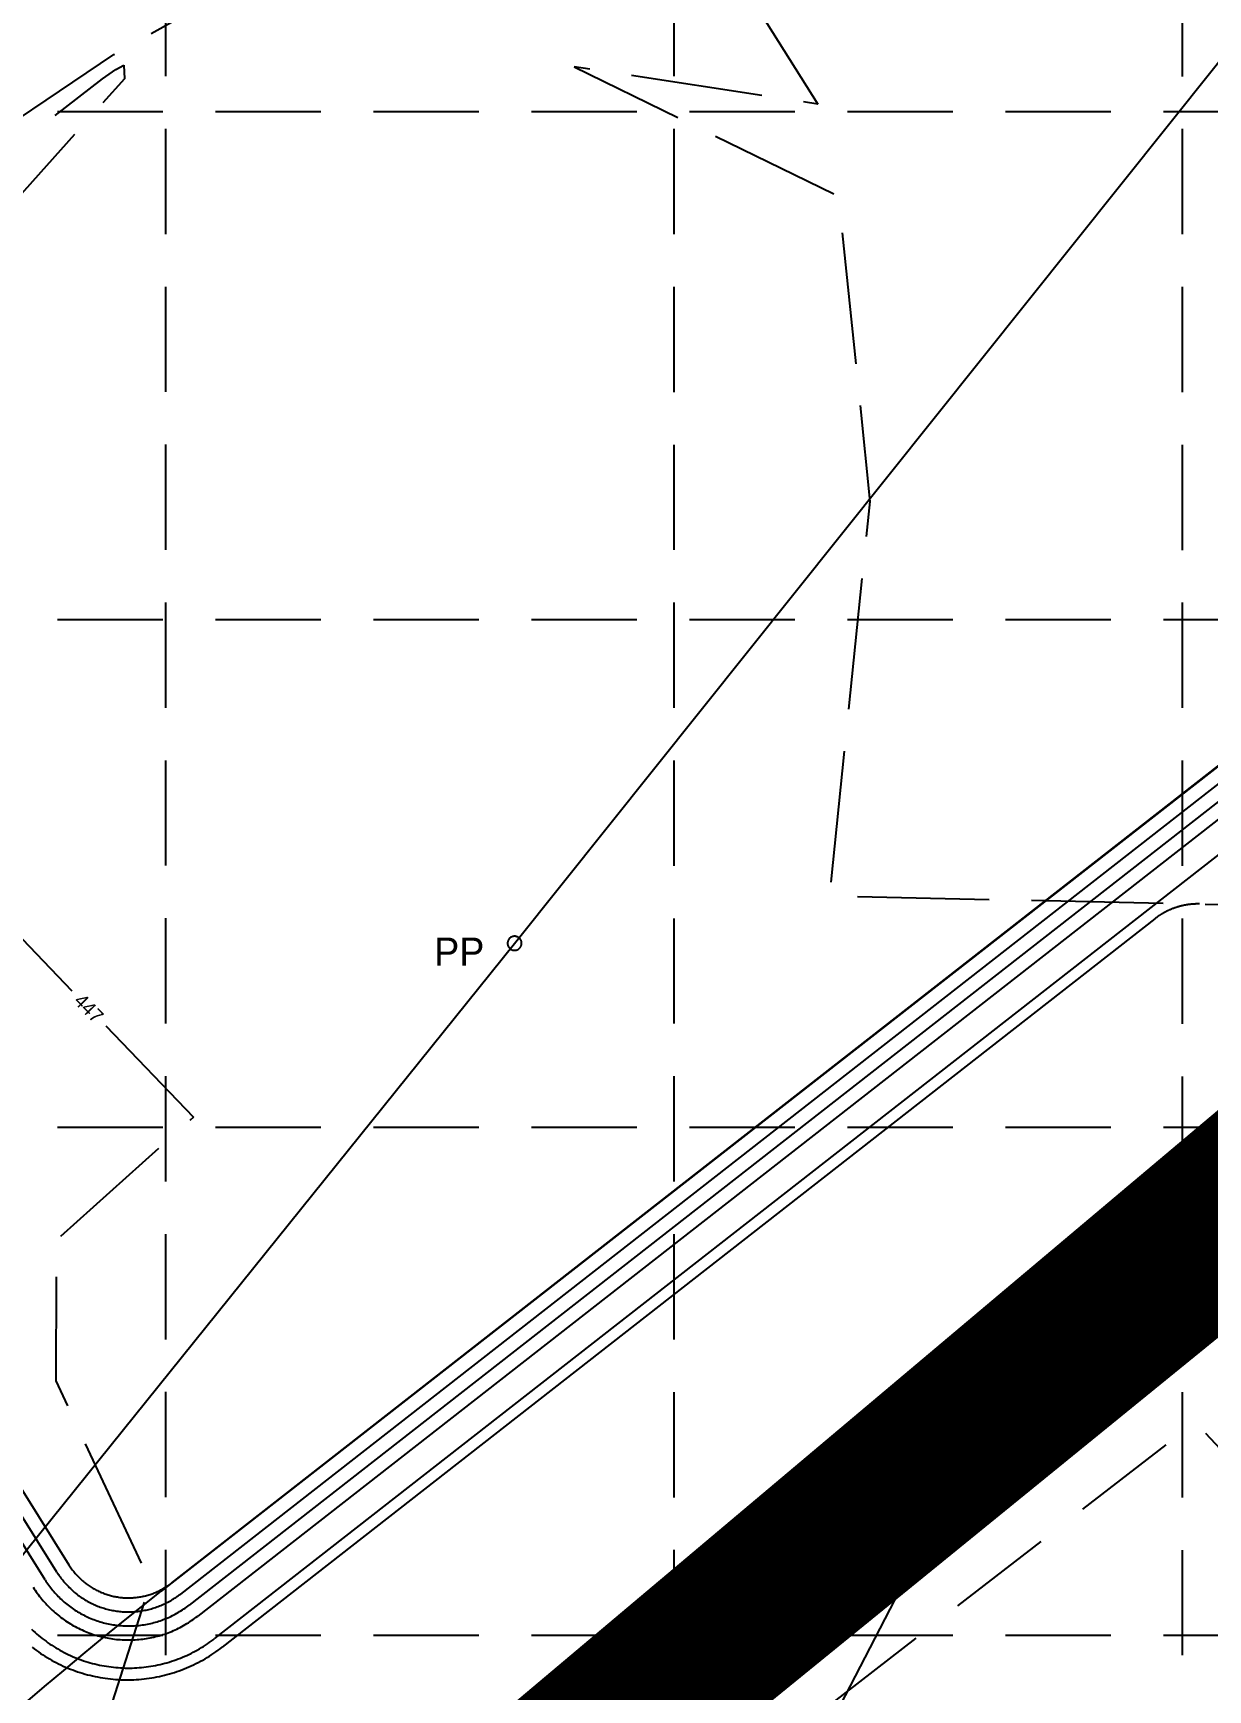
# Model space of a CAD drawing. Header units: inches. Extents: x 2439273 to 2445077, y 7048639 to 7057917.
# Drawn here: x 2441847.8 to 2442182.4, y 7052104.4 to 7052576.6 of the extents above; entities that cross this region are included whole.
import ezdxf
from ezdxf.enums import TextEntityAlignment as Align

# ---------------------------------------------------------------- set-up
doc = ezdxf.new("R2010")
doc.units = ezdxf.units.IN
doc.header["$LTSCALE"] = 300
doc.header["$MEASUREMENT"] = 0
for name, pattern in [('DASHED2', [0.15, 0.1, -0.05]), ('DASHEDX2', [0.165, 0.125, -0.04]), ('HIDDEN', [0.375, 0.25, -0.125]), ('PHANTOM', [4.25, 3.5, -0.15, 0.15, -0.15, 0.15, -0.15])]:
    doc.linetypes.add(name, pattern=pattern)
for name, color, linetype in [('BOUNDARY', 24, 'PHANTOM'), ('EC', 43, 'DASHEDX2'), ('GRID', 254, 'HIDDEN'), ('LIMITS OF DISTURBANCE', 1, 'HIDDEN'), ('new', 3, 'Continuous'), ('PC', 43, 'DASHEDX2'), ('SILT FENCE', 200, 'Continuous')]:
    doc.layers.add(name, color=color, linetype=linetype)
doc.styles.add('TMODELF', font='tmodelf')

msp = doc.modelspace()

# ---------------------------------------------------------------- linework, layer by layer
at = {"flags": 128}
msp.add_lwpolyline([(2441370.89, 7050733.19), (2442138.27, 7052217.23)], dxfattribs=at)
at = {"layer": 'BOUNDARY', "color": 7, "linetype": 'Continuous', "flags": 128}
for points in [[(2439892.07, 7053268.9), (2439901.69, 7054259.57), (2440742.68, 7054247.5), (2441794.56, 7054242.16), (2442795.54, 7052844.24), (2441884.27, 7052132.52)], [(2439892.07, 7053268.9), (2439901.69, 7054259.57), (2440742.68, 7054247.5), (2441794.56, 7054242.16), (2442795.54, 7052844.24), (2441884.27, 7052132.52)], [(2441887.27, 7052134.87), (2442552.74, 7052654.61), (2442674.12, 7053013.8), (2441794.56, 7054242.16), (2440742.68, 7054247.5), (2440741.35, 7054212.88), (2439984.36, 7054223.74)], [(2441887.27, 7052134.87), (2442552.74, 7052654.61), (2442674.12, 7053013.8), (2441794.56, 7054242.16), (2440742.68, 7054247.5), (2440741.35, 7054212.88), (2439984.36, 7054223.74)]]:
    msp.add_lwpolyline(points, dxfattribs=at)
msp.add_lwpolyline([(2441600.08, 7051780.65), (2441600.08, 7051780.65, -0.113786), (2441884.27, 7052132.52), (2441884.27, 7052132.52)], format="xyb", dxfattribs=at)
at = {"layer": 'EC', "color": 43, "linetype": 'DASHEDX2', "flags": 128}
for points in [[(2441741.23, 7052739.29), (2441755.49, 7052712.61), (2441771.26, 7052685.86), (2441775.05, 7052676.14), (2441794.45, 7052630), (2441794.54, 7052626.6), (2441794.62, 7052581.18), (2441796.2, 7052542.17), (2441794.53, 7052535.42), (2441790.21, 7052516.7), (2441790.21, 7052515.74), (2441790.25, 7052515.65), (2441795.39, 7052518.93), (2441800.92, 7052523.25), (2441870.76, 7052570.5), (2441906.68, 7052590.6), (2441906.68, 7052591.45), (2441897.46, 7052600.65), (2441865.56, 7052584.85), (2441853, 7052590.14), (2441830.46, 7052578.41), (2441803.86, 7052635.06), (2441794.77, 7052635.21), (2441783.12, 7052677.73), (2441765.27, 7052721.55), (2441729.64, 7052807.5), (2441698.77, 7052838.15), (2441669.41, 7052869.09), (2441705.94, 7052811.64), (2441734.94, 7052751.65)], [(2441866.41, 7052817.19), (2441875.31, 7052811.97), (2441884.99, 7052798.09), (2441898.85, 7052779.2), (2441902.95, 7052774.39), (2441920.36, 7052751.41), (2441934.36, 7052736.3), (2441940.67, 7052728.41), (2441947.81, 7052721.78), (2441967.13, 7052701.6), (2441981.06, 7052692.02), (2441986.19, 7052701.14), (2441986.98, 7052704.8), (2442005.82, 7052682.63), (2442015.61, 7052670.4), (2442001.89, 7052662.29), (2441996.26, 7052658.9), (2442048.48, 7052592.44), (2442071.3, 7052556.32), (2442001.84, 7052566.97), (2442077.15, 7052530.16), (2442086.11, 7052443.05), (2442074.56, 7052330.71), (2442266.58, 7052326.47), (2442236.58, 7052446.09), (2442305.51, 7052499.51), (2442362.91, 7052518.63), (2442436.83, 7052514.95), (2442405.24, 7052466.35), (2442378.05, 7052427.29), (2442306.95, 7052319.93)], [(2441663.17, 7052512.17), (2441682.21, 7052518.41), (2441700, 7052500.94), (2441700.86, 7052499.82), (2441702.12, 7052498.86), (2441710.69, 7052500.37), (2441774.86, 7052534.04), (2441769.41, 7052526.47), (2441739.03, 7052491.76), (2441739.01, 7052488.93), (2441737.95, 7052484.35), (2441737.95, 7052472.76), (2441738.43, 7052471.66), (2441800.64, 7052511.31), (2441867.53, 7052563.59), (2441871.38, 7052566.2), (2441873.66, 7052567.47), (2441873.78, 7052563.58), (2441819.41, 7052502.75), (2441812.15, 7052494.2), (2441811.78, 7052493.79), (2441811.48, 7052493.48), (2441811.33, 7052490.95), (2441815.2, 7052384.32), (2441826.51, 7052337.34), (2441858.86, 7052303.66)], [(2441868.46, 7052293.66), (2441893.46, 7052267.63), (2441854.45, 7052232.62), (2441854.23, 7052192.47), (2441881.21, 7052134.9), (2441851.58, 7052042.47), (2441879.96, 7051995.29)]]:
    msp.add_lwpolyline(points, dxfattribs=at)
at = {"layer": 'GRID', "linetype": 'HIDDEN', "ltscale": 0.4}
for p, q in [((2441885.59, 7049369.31), (2441885.59, 7057765.42)), ((2442030.35, 7049369.28), (2442030.35, 7057765.42)), ((2442175.1, 7049369.26), (2442175.1, 7057765.42)), ((2439424.76, 7052554.25), (2444925.44, 7052554.25)), ((2439424.76, 7052409.5), (2444925.44, 7052409.5)), ((2439424.76, 7052264.74), (2444925.44, 7052264.74)), ((2439424.76, 7052119.99), (2444925.44, 7052119.99))]:
    msp.add_line(p, q, dxfattribs=at)
at = {"layer": 'LIMITS OF DISTURBANCE', "linetype": 'HIDDEN', "ltscale": 0.5, "const_width": 10, "flags": 128}
msp.add_lwpolyline([(2442127.26, 7051363.13), (2442204.09, 7051407.4), (2442248.38, 7051334.22), (2442321.6, 7051300.79), (2442978.74, 7051264.65), (2442873.88, 7051467.94), (2442844.44, 7051663.98), (2442837.95, 7051847.23), (2442855.8, 7052101.84), (2442920.69, 7052448.89), (2442846.06, 7052487.81), (2442745.47, 7052429.43), (2442638.38, 7052301.31), (2442479.38, 7052533.22), (2442601.96, 7052602.51), (2442577.23, 7052676.96), (2442623.92, 7052843.85), (2442677.39, 7052988.58), (2442817.73, 7052854.99), (2442880.11, 7052869.46), (2442848.94, 7052940.23), (2441864.58, 7054261.3), (2440019.52, 7054269.21), (2440021.06, 7054291.38), (2439890.93, 7054291.38), (2439873.84, 7053725.81), (2439992.24, 7053477.48), (2440095.11, 7053461.96), (2440589.34, 7053162.55), (2441040.79, 7052879.46), (2441280.09, 7052734.83), (2441479.14, 7052560.14), (2441546.56, 7052439.76), (2441527.16, 7052421.21), (2441549.25, 7052380.14), (2441642.5, 7052242.64), (2441664.33, 7052251.23), (2441824.68, 7051951.87), (2441858.86, 7051917.87), (2441968.47, 7052034.67), (2442364.55, 7052357.17), (2442528.26, 7052145), (2442257.34, 7051826.22), (2442200.93, 7051726.79), (2442147.48, 7051624.4), (2442128.18, 7051520.52), (2442178.81, 7051440.13), (2442105.98, 7051398.87), (2442104.54, 7051397.79), (2442122.55, 7051359.6)], close=True, dxfattribs=at)
at = {"layer": 'new', "color": 3, "linetype": 'Continuous', "flags": 128}
msp.add_lwpolyline([(2441289.54, 7051575.25), (2441328.35, 7051607.02), (2441505.77, 7051755.74), (2441595.35, 7051831.79), (2441798.77, 7052085.82), (2441984.9, 7052317.12), (2442210.74, 7052600.11), (2442422.81, 7052864.7), (2442642.04, 7053138.47), (2443656.45, 7054406.17), (2443988.28, 7054583.22), (2444082, 7054633.72)], dxfattribs=at)
at = {"layer": 'new', "color": 3, "linetype": 'PHANTOM', "flags": 128}
msp.add_lwpolyline([(2439892.07, 7053268.9), (2439901.69, 7054259.57), (2440742.68, 7054247.5), (2441794.56, 7054242.16), (2442795.54, 7052844.24), (2441884.27, 7052132.52)], dxfattribs=at)
at = {"layer": 'new', "color": 7, "linetype": 'DASHED2', "flags": 128}
for points in [[(2441252.31, 7051470.09), (2441410.85, 7051612.48), (2441464.19, 7051658.75), (2441555.46, 7051736.58), (2441622.92, 7051792.75), (2441719.22, 7051870.64), (2441821.96, 7051950.78), (2441944.16, 7052045.67), (2442078.5, 7052150.54), (2442233.74, 7052271.81), (2442376.54, 7052383.03), (2442531.19, 7052503.77), (2442591.47, 7052554.52), (2442674.47, 7052630.74), (2442772.95, 7052722.24), (2442880.13, 7052822.64), (2442937.29, 7052875.2), (2442907.76, 7052911.54), (2443050.83, 7053024.32), (2443096.69, 7053062.24)], [(2443220.42, 7053062.24), (2443105.73, 7052955.21), (2443010.8, 7052866.92), (2442887.81, 7052751.37), (2442756.05, 7052628.89), (2442653.9, 7052534.32), (2442566.55, 7052452.06), (2442412.79, 7052307.6), (2442339.12, 7052239.28), (2442224.19, 7052132.13), (2442178.69, 7052180.71), (2442051.68, 7052082.35), (2441917.18, 7051977.61), (2441799.56, 7051885.47), (2441757.59, 7051850.61), (2441722.88, 7051819.3), (2441654.31, 7051759.37), (2441569.77, 7051684.48), (2441481.5, 7051609), (2441436.6, 7051569.73), (2441291.85, 7051440.11), (2441291, 7051440.73)]]:
    msp.add_lwpolyline(points, dxfattribs=at)
at = {"layer": 'new', "color": 3, "linetype": 'Continuous', "flags": 128}
msp.add_lwpolyline([(2441986.33, 7052318.6), (2441986.24, 7052318.68), (2441986.14, 7052318.76), (2441986.04, 7052318.84), (2441985.94, 7052318.9), (2441985.83, 7052318.96), (2441985.71, 7052319.02), (2441985.59, 7052319.06), (2441985.48, 7052319.1), (2441985.35, 7052319.13), (2441985.23, 7052319.16), (2441985.11, 7052319.17), (2441984.98, 7052319.18), (2441984.85, 7052319.18), (2441984.73, 7052319.17), (2441984.6, 7052319.16), (2441984.48, 7052319.13), (2441984.36, 7052319.1), (2441984.24, 7052319.06), (2441984.12, 7052319.02), (2441984.01, 7052318.96), (2441983.9, 7052318.9), (2441983.79, 7052318.84), (2441983.69, 7052318.76), (2441983.59, 7052318.68), (2441983.5, 7052318.6), (2441983.42, 7052318.51), (2441983.34, 7052318.41), (2441983.26, 7052318.31), (2441983.2, 7052318.2), (2441983.14, 7052318.09), (2441983.08, 7052317.98), (2441983.04, 7052317.86), (2441983, 7052317.74), (2441982.97, 7052317.62), (2441982.94, 7052317.5), (2441982.93, 7052317.37), (2441982.92, 7052317.25), (2441982.92, 7052317.12), (2441982.93, 7052316.99), (2441982.94, 7052316.87), (2441982.97, 7052316.75), (2441983, 7052316.62), (2441983.04, 7052316.51), (2441983.08, 7052316.39), (2441983.14, 7052316.27), (2441983.2, 7052316.16), (2441983.26, 7052316.06), (2441983.34, 7052315.96), (2441983.42, 7052315.86), (2441983.5, 7052315.77), (2441983.59, 7052315.68), (2441983.69, 7052315.6), (2441983.79, 7052315.53), (2441983.9, 7052315.46), (2441984.01, 7052315.4), (2441984.12, 7052315.35), (2441984.24, 7052315.3), (2441984.36, 7052315.26), (2441984.48, 7052315.23), (2441984.6, 7052315.21), (2441984.73, 7052315.19), (2441984.85, 7052315.18), (2441984.98, 7052315.18), (2441985.11, 7052315.19), (2441985.23, 7052315.21), (2441985.35, 7052315.23), (2441985.48, 7052315.26), (2441985.59, 7052315.3), (2441985.71, 7052315.35), (2441985.83, 7052315.4), (2441985.94, 7052315.46), (2441986.04, 7052315.53), (2441986.14, 7052315.6), (2441986.24, 7052315.68), (2441986.33, 7052315.77), (2441986.42, 7052315.86), (2441986.5, 7052315.96), (2441986.57, 7052316.06), (2441986.64, 7052316.16), (2441986.7, 7052316.27), (2441986.75, 7052316.39), (2441986.8, 7052316.51), (2441986.84, 7052316.62), (2441986.87, 7052316.75), (2441986.89, 7052316.87), (2441986.91, 7052316.99), (2441986.92, 7052317.12), (2441986.92, 7052317.25), (2441986.91, 7052317.37), (2441986.89, 7052317.5), (2441986.87, 7052317.62), (2441986.84, 7052317.74), (2441986.8, 7052317.86), (2441986.75, 7052317.98), (2441986.7, 7052318.09), (2441986.64, 7052318.2), (2441986.57, 7052318.31), (2441986.5, 7052318.41), (2441986.42, 7052318.51), (2441986.33, 7052318.6)], close=True, dxfattribs=at)
at = {"layer": 'new', "color": 3, "linetype": 'PHANTOM', "flags": 128}
msp.add_lwpolyline([(2441600.08, 7051780.65), (2441600.08, 7051780.65, -0.113786), (2441884.27, 7052132.52), (2441884.27, 7052132.52)], format="xyb", dxfattribs=at)
at = {"layer": 'PC', "color": 24, "linetype": 'Continuous', "flags": 128}
for points in [[(2439922.52, 7054250.31), (2439917.86, 7053742.7), (2440096.14, 7053556.01), (2440324.14, 7053436.16), (2440524.05, 7053310.8), (2440723.38, 7053197.95), (2440923.52, 7053068.24), (2441120.86, 7052946.43), (2441326.04, 7052820.69), (2441542.94, 7052638.96), (2441748.22, 7052316.05), (2441857.98, 7052140.05)], [(2441854.59, 7052137.93), (2441744.83, 7052313.92), (2441539.89, 7052636.29), (2441323.69, 7052817.43), (2441118.77, 7052943.02), (2440921.38, 7053064.86), (2440721.3, 7053194.52), (2440522, 7053307.37), (2440322.14, 7053432.69), (2440093.7, 7053552.77), (2439913.84, 7053741.11), (2439918.16, 7054211.84)], [(2441851.2, 7052135.81), (2441741.45, 7052311.79), (2441536.85, 7052633.62), (2441321.35, 7052814.18), (2441116.67, 7052939.62), (2440919.24, 7053061.47), (2440719.23, 7053191.1), (2440519.95, 7053303.93), (2440320.14, 7053429.22), (2440091.26, 7053549.53), (2439909.83, 7053739.53), (2439914.11, 7054206.46)], [(2441887.27, 7052134.87), (2442519.46, 7052628.87)], [(2442521.74, 7052625.58), (2441889.73, 7052131.72)], [(2442524.03, 7052622.29), (2441892.19, 7052128.57)], [(2442526.33, 7052619.01), (2441894.66, 7052125.41)], [(2442530.93, 7052612.45), (2441899.58, 7052119.11)], [(2442180, 7052328.38), (2442179.87, 7052328.39), (2442179.73, 7052328.39), (2442179.59, 7052328.39), (2442179.45, 7052328.39), (2442179.32, 7052328.39), (2442179.18, 7052328.39), (2442179.04, 7052328.38), (2442178.91, 7052328.38), (2442178.77, 7052328.37), (2442178.63, 7052328.37), (2442178.5, 7052328.36), (2442178.36, 7052328.35), (2442178.22, 7052328.34), (2442178.08, 7052328.33), (2442177.95, 7052328.32), (2442177.81, 7052328.31), (2442177.68, 7052328.3), (2442177.54, 7052328.29), (2442177.4, 7052328.27), (2442177.27, 7052328.26), (2442177.13, 7052328.24), (2442176.99, 7052328.22), (2442176.86, 7052328.21), (2442176.72, 7052328.19), (2442176.59, 7052328.17), (2442176.45, 7052328.15), (2442176.32, 7052328.12), (2442176.18, 7052328.1), (2442176.05, 7052328.08), (2442175.91, 7052328.05), (2442175.78, 7052328.03), (2442175.64, 7052328), (2442175.51, 7052327.97), (2442175.37, 7052327.95), (2442175.24, 7052327.92), (2442175.11, 7052327.89), (2442174.97, 7052327.86), (2442174.84, 7052327.82), (2442174.71, 7052327.79), (2442174.57, 7052327.76), (2442174.44, 7052327.72), (2442174.31, 7052327.69), (2442174.18, 7052327.65), (2442174.04, 7052327.61), (2442173.91, 7052327.58), (2442173.78, 7052327.54), (2442173.65, 7052327.5), (2442173.52, 7052327.45), (2442173.39, 7052327.41), (2442173.26, 7052327.37), (2442173.13, 7052327.33), (2442173, 7052327.28), (2442172.87, 7052327.24), (2442172.74, 7052327.19), (2442172.61, 7052327.14), (2442172.48, 7052327.1), (2442172.36, 7052327.05), (2442172.23, 7052327), (2442172.1, 7052326.95), (2442171.97, 7052326.89), (2442171.85, 7052326.84), (2442171.72, 7052326.79), (2442171.59, 7052326.73), (2442171.47, 7052326.68), (2442171.34, 7052326.62), (2442171.22, 7052326.57), (2442171.09, 7052326.51), (2442170.97, 7052326.45), (2442170.85, 7052326.39), (2442170.72, 7052326.33), (2442170.6, 7052326.27), (2442170.48, 7052326.21), (2442170.36, 7052326.15), (2442170.24, 7052326.08), (2442170.11, 7052326.02), (2442169.99, 7052325.95), (2442169.87, 7052325.89), (2442169.75, 7052325.82), (2442169.63, 7052325.75), (2442169.52, 7052325.68), (2442169.4, 7052325.61), (2442169.28, 7052325.54), (2442169.16, 7052325.47), (2442169.05, 7052325.4), (2442168.93, 7052325.33), (2442168.81, 7052325.26), (2442168.7, 7052325.18), (2442168.58, 7052325.11), (2442168.47, 7052325.03), (2442168.36, 7052324.96), (2442168.24, 7052324.88), (2442168.13, 7052324.8), (2442168.02, 7052324.72), (2442167.91, 7052324.64), (2442167.79, 7052324.56), (2442167.68, 7052324.48), (2442167.57, 7052324.4), (2442167.46, 7052324.32), (2442167.36, 7052324.23), (2442167.25, 7052324.15)], [(2442167.25, 7052324.15), (2441901.64, 7052116.6)], [(2441857.98, 7052140.05), (2441858.16, 7052139.76), (2441858.35, 7052139.48), (2441858.54, 7052139.21), (2441858.73, 7052138.93), (2441858.93, 7052138.66), (2441859.13, 7052138.4), (2441859.34, 7052138.13), (2441859.55, 7052137.87), (2441859.77, 7052137.62), (2441859.99, 7052137.36), (2441860.21, 7052137.11), (2441860.44, 7052136.87), (2441860.67, 7052136.63), (2441860.91, 7052136.39), (2441861.15, 7052136.16), (2441861.39, 7052135.93), (2441861.64, 7052135.7), (2441861.89, 7052135.48), (2441862.15, 7052135.26), (2441862.41, 7052135.05), (2441862.67, 7052134.84), (2441862.94, 7052134.64), (2441863.21, 7052134.44), (2441863.48, 7052134.25), (2441863.76, 7052134.06), (2441864.04, 7052133.87), (2441864.32, 7052133.69), (2441864.61, 7052133.51), (2441864.89, 7052133.34), (2441865.19, 7052133.18), (2441865.48, 7052133.02), (2441865.78, 7052132.86), (2441866.08, 7052132.71), (2441866.38, 7052132.56), (2441866.68, 7052132.42), (2441866.99, 7052132.28), (2441867.3, 7052132.15), (2441867.61, 7052132.03), (2441867.92, 7052131.91), (2441868.23, 7052131.79), (2441868.55, 7052131.68), (2441868.87, 7052131.58), (2441869.19, 7052131.48), (2441869.51, 7052131.38), (2441869.84, 7052131.3), (2441870.16, 7052131.21), (2441870.49, 7052131.13), (2441870.81, 7052131.06), (2441871.14, 7052131), (2441871.47, 7052130.93), (2441871.8, 7052130.88), (2441872.13, 7052130.83), (2441872.47, 7052130.78), (2441872.8, 7052130.75), (2441873.13, 7052130.71), (2441873.47, 7052130.68), (2441873.8, 7052130.66), (2441874.14, 7052130.65), (2441874.47, 7052130.64), (2441874.81, 7052130.63), (2441875.14, 7052130.63), (2441875.48, 7052130.64), (2441875.81, 7052130.65), (2441876.15, 7052130.67), (2441876.48, 7052130.69), (2441876.82, 7052130.72), (2441877.15, 7052130.75), (2441877.48, 7052130.79), (2441877.81, 7052130.84), (2441878.15, 7052130.89), (2441878.48, 7052130.94), (2441878.81, 7052131), (2441879.13, 7052131.07), (2441879.46, 7052131.14), (2441879.79, 7052131.22), (2441880.11, 7052131.31), (2441880.44, 7052131.4), (2441880.76, 7052131.49), (2441881.08, 7052131.59), (2441881.4, 7052131.7), (2441881.71, 7052131.81), (2441882.03, 7052131.92), (2441882.34, 7052132.04), (2441882.65, 7052132.17), (2441882.96, 7052132.3), (2441883.26, 7052132.44), (2441883.57, 7052132.58), (2441883.87, 7052132.73), (2441884.17, 7052132.88), (2441884.46, 7052133.04), (2441884.76, 7052133.2), (2441885.05, 7052133.37), (2441885.34, 7052133.54), (2441885.62, 7052133.71), (2441885.9, 7052133.89), (2441886.18, 7052134.08), (2441886.46, 7052134.27), (2441886.73, 7052134.47), (2441887, 7052134.67), (2441887.27, 7052134.87)], [(2441847.8, 7052133.7), (2441848.09, 7052133.24), (2441848.38, 7052132.79), (2441848.69, 7052132.35), (2441849, 7052131.91), (2441849.31, 7052131.48), (2441849.64, 7052131.05), (2441849.97, 7052130.63), (2441850.31, 7052130.22), (2441850.65, 7052129.81), (2441851.01, 7052129.4), (2441851.37, 7052129), (2441851.73, 7052128.61), (2441852.1, 7052128.22), (2441852.48, 7052127.84), (2441852.87, 7052127.47), (2441853.26, 7052127.1), (2441853.66, 7052126.74), (2441854.06, 7052126.39), (2441854.47, 7052126.04), (2441854.89, 7052125.7), (2441855.31, 7052125.37), (2441855.73, 7052125.04), (2441856.16, 7052124.73), (2441856.6, 7052124.41), (2441857.04, 7052124.11), (2441857.49, 7052123.81), (2441857.94, 7052123.53), (2441858.4, 7052123.24), (2441858.86, 7052122.97), (2441859.33, 7052122.7), (2441859.8, 7052122.45), (2441860.27, 7052122.2), (2441860.75, 7052121.95), (2441861.23, 7052121.72), (2441861.72, 7052121.49), (2441862.21, 7052121.28), (2441862.7, 7052121.07), (2441863.2, 7052120.87), (2441863.7, 7052120.67), (2441864.2, 7052120.49), (2441864.71, 7052120.31), (2441865.22, 7052120.14), (2441865.73, 7052119.99), (2441866.25, 7052119.84), (2441866.77, 7052119.69), (2441867.29, 7052119.56), (2441867.81, 7052119.44), (2441868.33, 7052119.32), (2441868.86, 7052119.21), (2441869.38, 7052119.12), (2441869.91, 7052119.03), (2441870.44, 7052118.95), (2441870.98, 7052118.88), (2441871.51, 7052118.81), (2441872.04, 7052118.76), (2441872.58, 7052118.72), (2441873.11, 7052118.68), (2441873.65, 7052118.66), (2441874.18, 7052118.64), (2441874.72, 7052118.63), (2441875.26, 7052118.63), (2441875.79, 7052118.64), (2441876.33, 7052118.66), (2441876.87, 7052118.69), (2441877.4, 7052118.72), (2441877.93, 7052118.77), (2441878.47, 7052118.82), (2441879, 7052118.89), (2441879.53, 7052118.96), (2441880.06, 7052119.04), (2441880.59, 7052119.13), (2441881.12, 7052119.23), (2441881.64, 7052119.34), (2441882.17, 7052119.45), (2441882.69, 7052119.58), (2441883.21, 7052119.71), (2441883.73, 7052119.85), (2441884.24, 7052120.01), (2441884.75, 7052120.17), (2441885.26, 7052120.33), (2441885.77, 7052120.51), (2441886.27, 7052120.7), (2441886.77, 7052120.89), (2441887.27, 7052121.09), (2441887.76, 7052121.3), (2441888.25, 7052121.52), (2441888.74, 7052121.75), (2441889.22, 7052121.99), (2441889.7, 7052122.23), (2441890.17, 7052122.48), (2441890.64, 7052122.74), (2441891.11, 7052123.01), (2441891.57, 7052123.28), (2441892.02, 7052123.56), (2441892.48, 7052123.85), (2441892.92, 7052124.15), (2441893.36, 7052124.46), (2441893.8, 7052124.77), (2441894.23, 7052125.09), (2441894.66, 7052125.41)], [(2441851.2, 7052135.81), (2441851.45, 7052135.42), (2441851.71, 7052135.02), (2441851.97, 7052134.64), (2441852.24, 7052134.25), (2441852.52, 7052133.87), (2441852.8, 7052133.5), (2441853.09, 7052133.13), (2441853.39, 7052132.77), (2441853.69, 7052132.41), (2441854, 7052132.06), (2441854.31, 7052131.71), (2441854.64, 7052131.36), (2441854.96, 7052131.03), (2441855.29, 7052130.69), (2441855.63, 7052130.37), (2441855.97, 7052130.04), (2441856.32, 7052129.73), (2441856.67, 7052129.42), (2441857.03, 7052129.12), (2441857.39, 7052128.82), (2441857.76, 7052128.53), (2441858.13, 7052128.24), (2441858.51, 7052127.96), (2441858.89, 7052127.69), (2441859.28, 7052127.43), (2441859.67, 7052127.17), (2441860.07, 7052126.91), (2441860.47, 7052126.67), (2441860.87, 7052126.43), (2441861.28, 7052126.19), (2441861.69, 7052125.97), (2441862.11, 7052125.75), (2441862.52, 7052125.54), (2441862.95, 7052125.33), (2441863.37, 7052125.14), (2441863.8, 7052124.95), (2441864.23, 7052124.76), (2441864.67, 7052124.59), (2441865.11, 7052124.42), (2441865.55, 7052124.26), (2441865.99, 7052124.1), (2441866.44, 7052123.96), (2441866.89, 7052123.82), (2441867.34, 7052123.68), (2441867.79, 7052123.56), (2441868.24, 7052123.44), (2441868.7, 7052123.34), (2441869.16, 7052123.23), (2441869.62, 7052123.14), (2441870.08, 7052123.06), (2441870.54, 7052122.98), (2441871.01, 7052122.91), (2441871.47, 7052122.85), (2441871.94, 7052122.79), (2441872.41, 7052122.74), (2441872.87, 7052122.71), (2441873.34, 7052122.68), (2441873.81, 7052122.65), (2441874.28, 7052122.64), (2441874.75, 7052122.63), (2441875.22, 7052122.63), (2441875.69, 7052122.64), (2441876.16, 7052122.65), (2441876.63, 7052122.68), (2441877.09, 7052122.71), (2441877.56, 7052122.75), (2441878.03, 7052122.8), (2441878.5, 7052122.85), (2441878.96, 7052122.92), (2441879.42, 7052122.99), (2441879.89, 7052123.07), (2441880.35, 7052123.15), (2441880.81, 7052123.25), (2441881.27, 7052123.35), (2441881.72, 7052123.46), (2441882.18, 7052123.58), (2441882.63, 7052123.7), (2441883.08, 7052123.83), (2441883.53, 7052123.97), (2441883.97, 7052124.12), (2441884.42, 7052124.28), (2441884.86, 7052124.44), (2441885.3, 7052124.61), (2441885.73, 7052124.79), (2441886.16, 7052124.97), (2441886.59, 7052125.16), (2441887.02, 7052125.36), (2441887.44, 7052125.57), (2441887.86, 7052125.78), (2441888.27, 7052126), (2441888.68, 7052126.23), (2441889.09, 7052126.46), (2441889.49, 7052126.7), (2441889.89, 7052126.95), (2441890.29, 7052127.2), (2441890.68, 7052127.46), (2441891.06, 7052127.73), (2441891.44, 7052128), (2441891.82, 7052128.28), (2441892.19, 7052128.57)], [(2441854.59, 7052137.93), (2441854.8, 7052137.59), (2441855.03, 7052137.25), (2441855.25, 7052136.92), (2441855.49, 7052136.59), (2441855.72, 7052136.27), (2441855.97, 7052135.95), (2441856.22, 7052135.63), (2441856.47, 7052135.32), (2441856.73, 7052135.01), (2441856.99, 7052134.71), (2441857.26, 7052134.41), (2441857.54, 7052134.12), (2441857.82, 7052133.83), (2441858.1, 7052133.54), (2441858.39, 7052133.26), (2441858.68, 7052132.99), (2441858.98, 7052132.72), (2441859.28, 7052132.45), (2441859.59, 7052132.19), (2441859.9, 7052131.93), (2441860.22, 7052131.69), (2441860.54, 7052131.44), (2441860.86, 7052131.2), (2441861.19, 7052130.97), (2441861.52, 7052130.74), (2441861.86, 7052130.52), (2441862.19, 7052130.3), (2441862.54, 7052130.09), (2441862.88, 7052129.88), (2441863.23, 7052129.69), (2441863.59, 7052129.49), (2441863.94, 7052129.3), (2441864.3, 7052129.12), (2441864.66, 7052128.95), (2441865.03, 7052128.78), (2441865.39, 7052128.61), (2441865.77, 7052128.46), (2441866.14, 7052128.31), (2441866.51, 7052128.16), (2441866.89, 7052128.02), (2441867.27, 7052127.89), (2441867.65, 7052127.77), (2441868.04, 7052127.65), (2441868.42, 7052127.53), (2441868.81, 7052127.43), (2441869.2, 7052127.33), (2441869.59, 7052127.23), (2441869.99, 7052127.15), (2441870.38, 7052127.07), (2441870.78, 7052126.99), (2441871.17, 7052126.93), (2441871.57, 7052126.87), (2441871.97, 7052126.81), (2441872.37, 7052126.77), (2441872.77, 7052126.73), (2441873.17, 7052126.69), (2441873.57, 7052126.67), (2441873.97, 7052126.65), (2441874.38, 7052126.64), (2441874.78, 7052126.63), (2441875.18, 7052126.63), (2441875.58, 7052126.64), (2441875.99, 7052126.65), (2441876.39, 7052126.67), (2441876.79, 7052126.7), (2441877.19, 7052126.73), (2441877.59, 7052126.77), (2441877.99, 7052126.82), (2441878.39, 7052126.88), (2441878.79, 7052126.94), (2441879.18, 7052127), (2441879.58, 7052127.08), (2441879.97, 7052127.16), (2441880.36, 7052127.25), (2441880.76, 7052127.34), (2441881.15, 7052127.44), (2441881.53, 7052127.55), (2441881.92, 7052127.66), (2441882.3, 7052127.78), (2441882.69, 7052127.91), (2441883.07, 7052128.04), (2441883.44, 7052128.18), (2441883.82, 7052128.33), (2441884.19, 7052128.48), (2441884.56, 7052128.64), (2441884.93, 7052128.8), (2441885.29, 7052128.97), (2441885.65, 7052129.15), (2441886.01, 7052129.33), (2441886.37, 7052129.52), (2441886.72, 7052129.71), (2441887.07, 7052129.91), (2441887.41, 7052130.12), (2441887.76, 7052130.33), (2441888.1, 7052130.55), (2441888.43, 7052130.77), (2441888.76, 7052131), (2441889.09, 7052131.23), (2441889.41, 7052131.47), (2441889.73, 7052131.72)], [(2441847.35, 7052121.68), (2441847.84, 7052121.22), (2441848.33, 7052120.77), (2441848.84, 7052120.33), (2441849.35, 7052119.9), (2441849.87, 7052119.47), (2441850.39, 7052119.06), (2441850.93, 7052118.65), (2441851.47, 7052118.25), (2441852.01, 7052117.86), (2441852.56, 7052117.48), (2441853.12, 7052117.11), (2441853.69, 7052116.75), (2441854.26, 7052116.4), (2441854.84, 7052116.06), (2441855.42, 7052115.72), (2441856.01, 7052115.4), (2441856.6, 7052115.09), (2441857.2, 7052114.79), (2441857.8, 7052114.49), (2441858.41, 7052114.21), (2441859.02, 7052113.94), (2441859.64, 7052113.68), (2441860.26, 7052113.42), (2441860.89, 7052113.18), (2441861.52, 7052112.95), (2441862.15, 7052112.73), (2441862.79, 7052112.52), (2441863.43, 7052112.33), (2441864.07, 7052112.14), (2441864.72, 7052111.96), (2441865.37, 7052111.79), (2441866.02, 7052111.64), (2441866.68, 7052111.49), (2441867.33, 7052111.36), (2441867.99, 7052111.24), (2441868.65, 7052111.13), (2441869.32, 7052111.03), (2441869.98, 7052110.94), (2441870.65, 7052110.86), (2441871.31, 7052110.79), (2441871.98, 7052110.74), (2441872.65, 7052110.69), (2441873.32, 7052110.66), (2441873.99, 7052110.64), (2441874.66, 7052110.63), (2441875.33, 7052110.63), (2441876, 7052110.64), (2441876.67, 7052110.67), (2441877.34, 7052110.7), (2441878.01, 7052110.75), (2441878.68, 7052110.8), (2441879.35, 7052110.87), (2441880.01, 7052110.95), (2441880.68, 7052111.04), (2441881.34, 7052111.14), (2441882, 7052111.25), (2441882.66, 7052111.38), (2441883.32, 7052111.51), (2441883.97, 7052111.66), (2441884.62, 7052111.82), (2441885.27, 7052111.98), (2441885.92, 7052112.16), (2441886.56, 7052112.35), (2441887.2, 7052112.55), (2441887.84, 7052112.76), (2441888.47, 7052112.98), (2441889.1, 7052113.21), (2441889.73, 7052113.46), (2441890.35, 7052113.71), (2441890.97, 7052113.97), (2441891.58, 7052114.25), (2441892.18, 7052114.53), (2441892.79, 7052114.82), (2441893.39, 7052115.13), (2441893.98, 7052115.44), (2441894.56, 7052115.77), (2441895.15, 7052116.1), (2441895.72, 7052116.44), (2441896.29, 7052116.8), (2441896.86, 7052117.16), (2441897.41, 7052117.53), (2441897.97, 7052117.91), (2441898.51, 7052118.3), (2441899.05, 7052118.7), (2441899.58, 7052119.11)], [(2441847.54, 7052116.54), (2441848.12, 7052116.1), (2441848.72, 7052115.66), (2441849.32, 7052115.23), (2441849.92, 7052114.81), (2441850.54, 7052114.4), (2441851.16, 7052114.01), (2441851.79, 7052113.62), (2441852.42, 7052113.24), (2441853.06, 7052112.88), (2441853.71, 7052112.52), (2441854.36, 7052112.18), (2441855.02, 7052111.85), (2441855.68, 7052111.52), (2441856.35, 7052111.21), (2441857.03, 7052110.91), (2441857.71, 7052110.63), (2441858.39, 7052110.35), (2441859.08, 7052110.08), (2441859.77, 7052109.83), (2441860.47, 7052109.59), (2441861.17, 7052109.36), (2441861.87, 7052109.14), (2441862.58, 7052108.93), (2441863.29, 7052108.74), (2441864.01, 7052108.56), (2441864.72, 7052108.38), (2441865.45, 7052108.23), (2441866.17, 7052108.08), (2441866.89, 7052107.95), (2441867.62, 7052107.82), (2441868.35, 7052107.71), (2441869.08, 7052107.61), (2441869.81, 7052107.53), (2441870.55, 7052107.46), (2441871.28, 7052107.4), (2441872.02, 7052107.35), (2441872.76, 7052107.31), (2441873.49, 7052107.29), (2441874.23, 7052107.27), (2441874.97, 7052107.28), (2441875.71, 7052107.29), (2441876.44, 7052107.31), (2441877.18, 7052107.35), (2441877.92, 7052107.4), (2441878.65, 7052107.46), (2441879.38, 7052107.54), (2441880.12, 7052107.63), (2441880.85, 7052107.73), (2441881.58, 7052107.84), (2441882.3, 7052107.96), (2441883.03, 7052108.1), (2441883.75, 7052108.25), (2441884.47, 7052108.41), (2441885.19, 7052108.58), (2441885.9, 7052108.76), (2441886.61, 7052108.96), (2441887.32, 7052109.17), (2441888.03, 7052109.39), (2441888.73, 7052109.62), (2441889.42, 7052109.86), (2441890.11, 7052110.12), (2441890.8, 7052110.38), (2441891.49, 7052110.66), (2441892.16, 7052110.95), (2441892.84, 7052111.25), (2441893.51, 7052111.57), (2441894.17, 7052111.89), (2441894.83, 7052112.22), (2441895.48, 7052112.57), (2441896.12, 7052112.92), (2441896.76, 7052113.29), (2441897.4, 7052113.67), (2441898.02, 7052114.06), (2441898.65, 7052114.46), (2441899.26, 7052114.87), (2441899.87, 7052115.28), (2441900.47, 7052115.71), (2441901.06, 7052116.15), (2441901.64, 7052116.6)]]:
    msp.add_lwpolyline(points, dxfattribs=at)
at = {"layer": 'SILT FENCE', "const_width": 40, "flags": 128}
msp.add_lwpolyline([(2442351.07, 7052383.23), (2441856.84, 7051966.81), (2441502.98, 7052587.83), (2441413.62, 7052662.74), (2441281.75, 7052770.21), (2441155.98, 7052848.27), (2440715.19, 7053123.43), (2440454.1, 7053272.4), (2440310.66, 7053362.89), (2440107.32, 7053483.3), (2440010.54, 7053510.4), (2439959.59, 7053599.32), (2439901.32, 7053732.67), (2439915.22, 7054258.44)], dxfattribs=at)

# ---------------------------------------------------------------- texts
at = {"layer": 'EC', "color": 43, "linetype": 'Continuous', "style": 'TMODELF'}
msp.add_text('447', height=4, rotation=313.8403, dxfattribs=at).set_placement((2441863.66, 7052298.66), align=Align.MIDDLE_CENTER)
at = {"layer": 'new', "color": 3, "linetype": 'Continuous', "style": 'TMODELF'}
msp.add_text('PP', height=8, dxfattribs=at).set_placement((2441962.03, 7052310.8))

doc.saveas('drawing.dxf')
